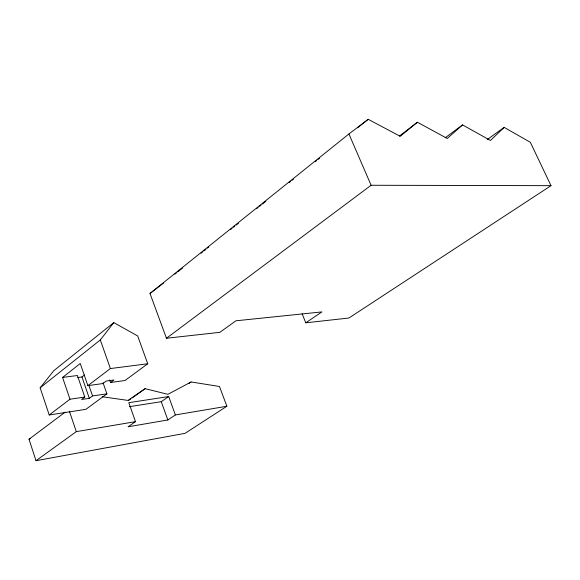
<?xml version="1.0" encoding="UTF-8"?>
<svg xmlns="http://www.w3.org/2000/svg" width="580" height="580" viewBox="0 0 580 580"><rect width="100%" height="100%" fill="white"/><g stroke="black" fill="none" stroke-linecap="round" stroke-linejoin="round"><path stroke-width="0.87" d="M103.066 382.822L106.909 393.849L85.898 409.328L49.213 414.983L40.143 387.81L100.318 339.96L113.789 322.603L137.692 335.965L147.74 363.769L125.012 380.516L110.577 382.503L109.7 379.994M40.143 387.81L53.781 370.714L113.789 322.603M302.137 313.809L305.754 322.806L348.921 318.021L551 185.665L530.337 142.296L504.179 127.382L490.455 140.462L462.557 124.91L445.15 137.83M462.557 124.91L447.238 138.475L417.39 122.228L399.482 136.003M417.39 122.228L400.236 136.322L368.206 119.306L348.935 133.965L149.995 293.473L166.46 338.256L219.856 332.333L235.944 320.791L321.914 311.91L305.754 322.806M174.906 274.166L176.32 273.035M177.726 271.904L182.671 267.945M201.013 253.257L202.42 252.126M203.834 250.995L205.951 249.298M207.357 248.167L208.771 247.036M230.637 229.52L232.051 228.389M233.464 227.258L234.871 226.127M236.285 224.996L238.402 223.3M256.744 208.604L258.151 207.473M259.564 206.342L260.978 205.211M262.385 204.088L265.915 201.26M289.195 182.606L290.602 181.475M292.015 180.344L293.429 179.22M315.295 161.697L316.709 160.566M318.115 159.435L319.529 158.304M357.621 127.788L368.206 119.306M49.213 414.983L69.977 399.221L62.575 377.442L80.25 363.522L87.885 385.635L102.783 383.576L106.133 381.067L113.934 380.001L110.577 382.503M77.662 377.529L81.961 376.964L84.506 374.999M149.995 293.473L163.546 283.047M87.885 385.635L110.381 368.554L147.74 363.769M62.575 377.442L77.394 375.514L84.796 397.068L81.584 399.475L89.327 398.337L92.546 395.937L106.909 393.849M102.138 396.735L127.991 400.41L145.131 388.673L167.888 394.327L191.081 381.974L219.443 386.468L226.881 406.254L185.063 433.333L36.011 460.694L29 439.256L65.17 412.148M166.46 338.256L371.106 185.266L551 185.665M36.011 460.694L76.306 431.636L135.502 421.653L128.796 402.687L168.693 396.539L175.377 414.932L167.859 419.971L128.049 426.793L135.502 421.653M487.258 139.534L504.179 127.382M128.463 400.584L130.638 399.033M132.088 397.996L145.131 388.673M129.391 406.689L161.254 401.686L168.693 396.539M188.841 383.518L191.081 381.974M29 439.256L30.58 438.451M175.377 414.932L226.881 406.254M69.977 399.221L84.796 397.068M348.935 133.965L371.106 185.266M161.254 401.686L167.859 419.971M100.318 339.96L110.381 368.554M88.841 385.221L92.546 395.937M81.961 376.964L89.327 398.337M69.368 411.14L76.306 431.636"/></g></svg>
